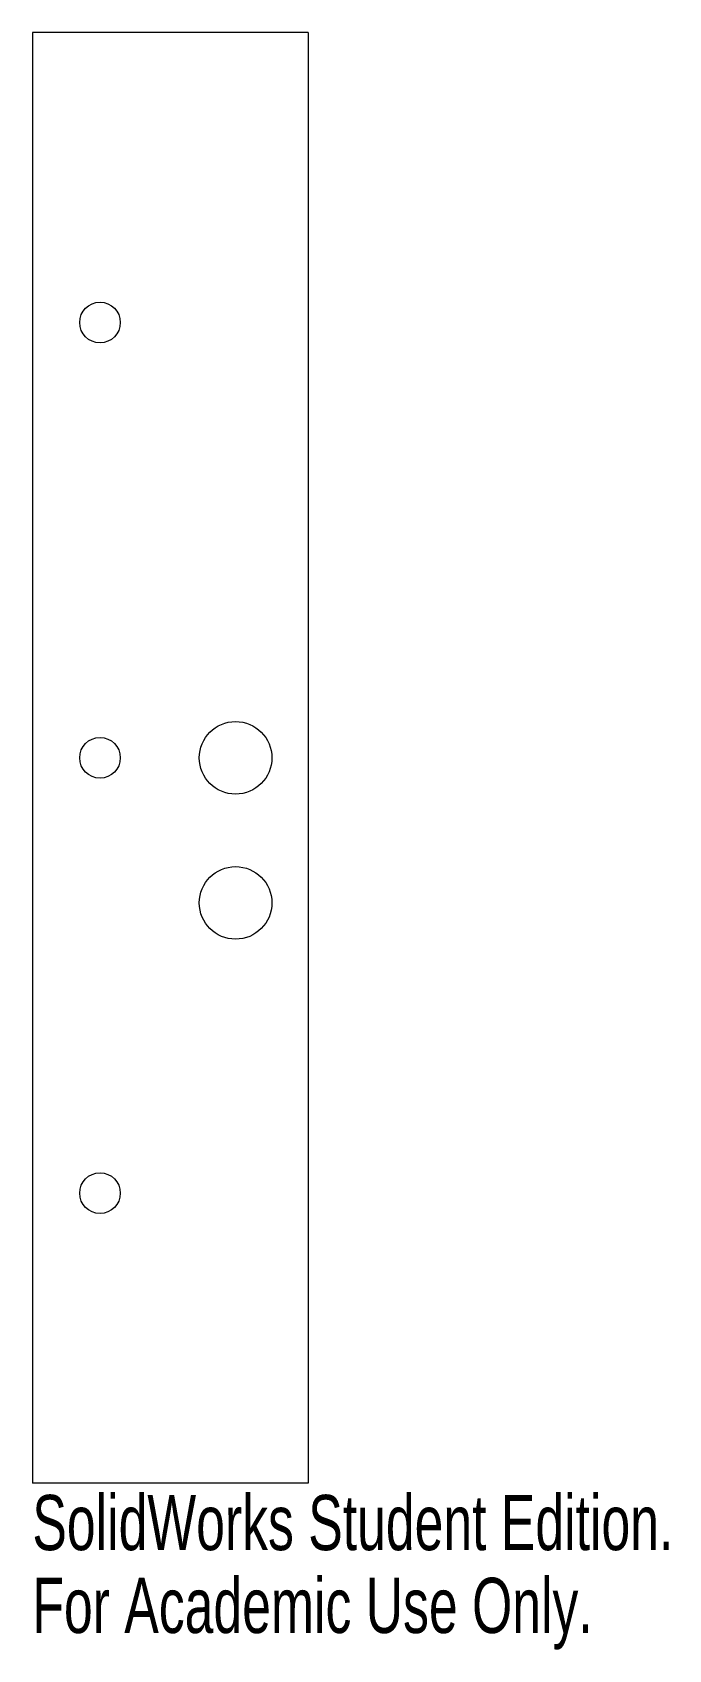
# Model space of a CAD drawing. Header units: inches. Extents: x 0 to 2.19, y -0.57 to 5.
import ezdxf

# ---------------------------------------------------------------- set-up
doc = ezdxf.new("R2010")
doc.units = ezdxf.units.IN
doc.header["$MEASUREMENT"] = 0
doc.styles.add('SLDTEXTSTYLE0', font='TXT', dxfattribs={"width": 0.7})

msp = doc.modelspace()

# ---------------------------------------------------------------- linework, layer by layer
at = {"color": 7, "linetype": 'Continuous', "lineweight": 15}
for p, q in [((0.95, 5), (0, 5)), ((0, 5), (0, 0)), ((0.95, 5), (0.95, 0)), ((0.95, 0), (0, 0))]:
    msp.add_line(p, q, dxfattribs=at)
for centre, radius in [((0.233, 4), 0.07), ((0.7, 2.5), 0.125), ((0.233, 2.5), 0.07), ((0.7, 2), 0.125), ((0.233, 1), 0.07)]:
    msp.add_circle(centre, radius, dxfattribs=at)

# ---------------------------------------------------------------- texts
at = {"color": 7, "linetype": 'Continuous', "char_height": 0.1903, "attachment_point": 1, "style": 'SLDTEXTSTYLE0'}
for s, insert in [('SolidWorks Student Edition.', (0, -0.0401)), ('For Academic Use Only.', (0, -0.3256))]:
    msp.add_mtext(s, dxfattribs=dict(at, insert=insert))

doc.saveas('drawing.dxf')
